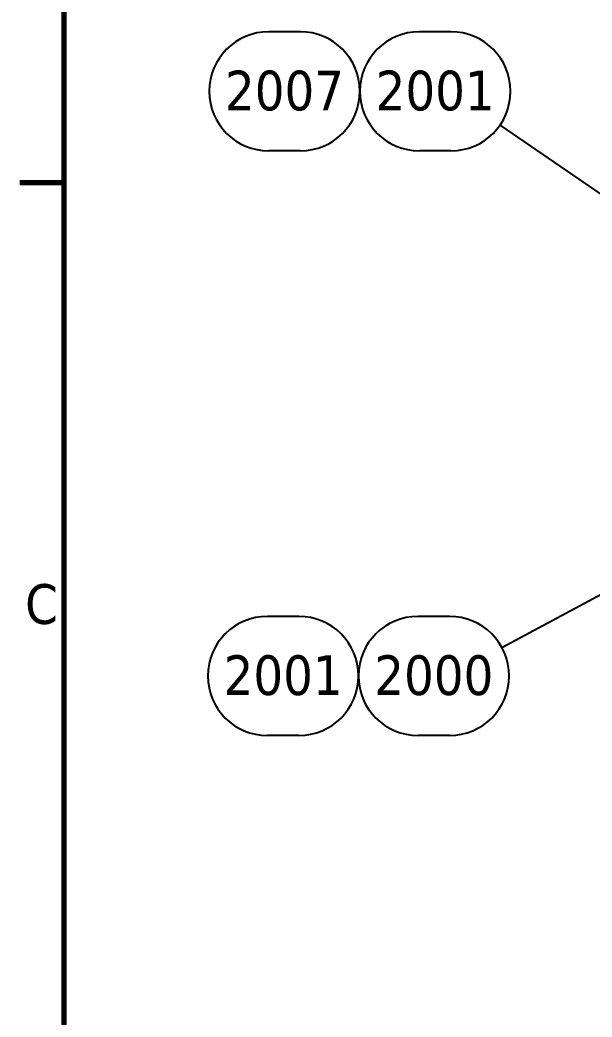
# Model space of a CAD drawing. Header units: millimetres. Extents: x -1205 to 1680, y -1175 to 1188.
# Drawn here: x 24.4 to 226.2, y 596.9 to 948.4 of the extents above; entities that cross this region are included whole.
import ezdxf

# ---------------------------------------------------------------- set-up
doc = ezdxf.new("R2010")
doc.units = ezdxf.units.MM
doc.header["$LTSCALE"] = 4
doc.layers.add('Border (ISO)', color=7, linetype='Continuous', lineweight=70)
doc.layers.add('Symbol (ISO)', color=7, linetype='Continuous', lineweight=25)
doc.styles.add('Note Text (ISO)', font='tahoma.ttf')

# ---------------------------------------------------------------- blocks, each defined once
blk = doc.blocks.new('Borders Default Border')
at = {"layer": 'Border (ISO)'}
blk.add_line((10, 222.75), (6.1, 222.75), dxfattribs=at)
at = {"layer": 'Border (ISO)', "flags": 128}
blk.add_lwpolyline([(10, 10), (10, 287)], dxfattribs=at)
at = {"layer": 'Border (ISO)', "insert": (6.559, 183.813), "char_height": 3.5, "attachment_point": 7, "style": 'Note Text (ISO)'}
blk.add_mtext('C', dxfattribs=at)
blk = doc.blocks.new('Balloon29')
at = {"layer": 'Symbol (ISO)'}
for p, q in [((30.83, 236.069), (28.043, 236.069)), ((44.117, 236.069), (41.33, 236.069)), ((60.979, 219.243), (48.429, 227.859)), ((30.83, 225.569), (28.043, 225.569)), ((44.117, 225.569), (41.33, 225.569)), ((61.262, 219.655), (60.696, 218.831)), ((60.696, 218.831), (63.04, 217.828)), ((60.979, 219.243), (63.04, 217.828)), ((63.04, 217.828), (61.262, 219.655))]:
    blk.add_line(p, q, dxfattribs=at)
at = {"layer": 'Symbol (ISO)', "flags": 128}
blk.add_lwpolyline([(60.696, 218.831), (63.04, 217.828)], dxfattribs=at)
at = {"layer": 'Symbol (ISO)'}
for centre, start, end in [((28.043, 230.819), 90, 270), ((30.83, 230.819), 270, 90), ((41.33, 230.819), 90, 270), ((44.117, 230.819), 270, 90)]:
    blk.add_arc(centre, 5.25, start, end, dxfattribs=at)
blk.add_solid([(60.696, 218.831), (63.04, 217.828), (61.262, 219.655), (60.696, 218.831)], dxfattribs=at)
at = {"layer": 'Symbol (ISO)', "char_height": 3.5, "attachment_point": 5, "style": 'Note Text (ISO)'}
for s, insert in [('2007', (29.436, 230.856)), ('2001', (42.723, 230.856))]:
    blk.add_mtext(s, dxfattribs=dict(at, insert=insert))
blk = doc.blocks.new('Balloon30')
at = {"layer": 'Symbol (ISO)'}
for p, q in [((63.678, 189.856), (61.239, 189.114)), ((61.476, 188.673), (63.678, 189.856)), ((61.712, 188.233), (63.678, 189.856)), ((61.239, 189.114), (61.712, 188.233)), ((61.476, 188.673), (48.611, 181.77)), ((30.708, 184.542), (27.921, 184.542)), ((43.995, 184.542), (41.208, 184.542)), ((30.708, 174.042), (27.921, 174.042)), ((43.995, 174.042), (41.208, 174.042))]:
    blk.add_line(p, q, dxfattribs=at)
at = {"layer": 'Symbol (ISO)', "flags": 128}
blk.add_lwpolyline([(61.712, 188.233), (63.678, 189.856)], dxfattribs=at)
at = {"layer": 'Symbol (ISO)'}
for centre, start, end in [((27.921, 179.292), 90, 270), ((30.708, 179.292), 270, 90), ((41.208, 179.292), 90, 270), ((43.995, 179.292), 270, 90)]:
    blk.add_arc(centre, 5.25, start, end, dxfattribs=at)
blk.add_solid([(61.712, 188.233), (63.678, 189.856), (61.239, 189.114), (61.712, 188.233)], dxfattribs=at)
at = {"layer": 'Symbol (ISO)', "char_height": 3.5, "attachment_point": 5, "style": 'Note Text (ISO)'}
for s, insert in [('2001', (29.315, 179.329)), ('2000', (42.602, 179.329))]:
    blk.add_mtext(s, dxfattribs=dict(at, insert=insert))

msp = doc.modelspace()

# ---------------------------------------------------------------- block references
at = {"xscale": 4, "yscale": 4, "zscale": 4}
msp.add_blockref('Borders Default Border', (0, 0), dxfattribs=at)
at = {"layer": 'Symbol (ISO)', "xscale": 4, "yscale": 4, "zscale": 4}
for name in ['Balloon29', 'Balloon30']:
    msp.add_blockref(name, (0, 0), dxfattribs=at)

doc.saveas('drawing.dxf')
